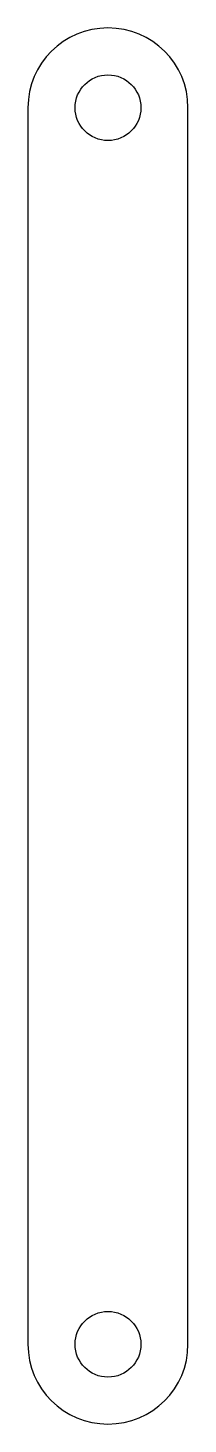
# Model space of a CAD drawing. Header units: millimetres. Extents: x -10 to 10, y 125 to 300.
import ezdxf

# ---------------------------------------------------------------- set-up
doc = ezdxf.new("R2010")
doc.units = ezdxf.units.MM

msp = doc.modelspace()

# ---------------------------------------------------------------- linework, layer by layer
for p, q in [((-10, 290, -41.5), (-10, 135, -41.5)), ((10, 135, -41.5), (10, 290, -41.5))]:
    msp.add_line(p, q)
for centre in [(0, 290, -41.5), (0, 135, -41.5)]:
    msp.add_circle(centre, 4.12)
for centre, start, end in [((0, 290, -41.5), -360, -180), ((0, 135, -41.5), -180, 0)]:
    msp.add_arc(centre, 10, start, end)

doc.saveas('drawing.dxf')
